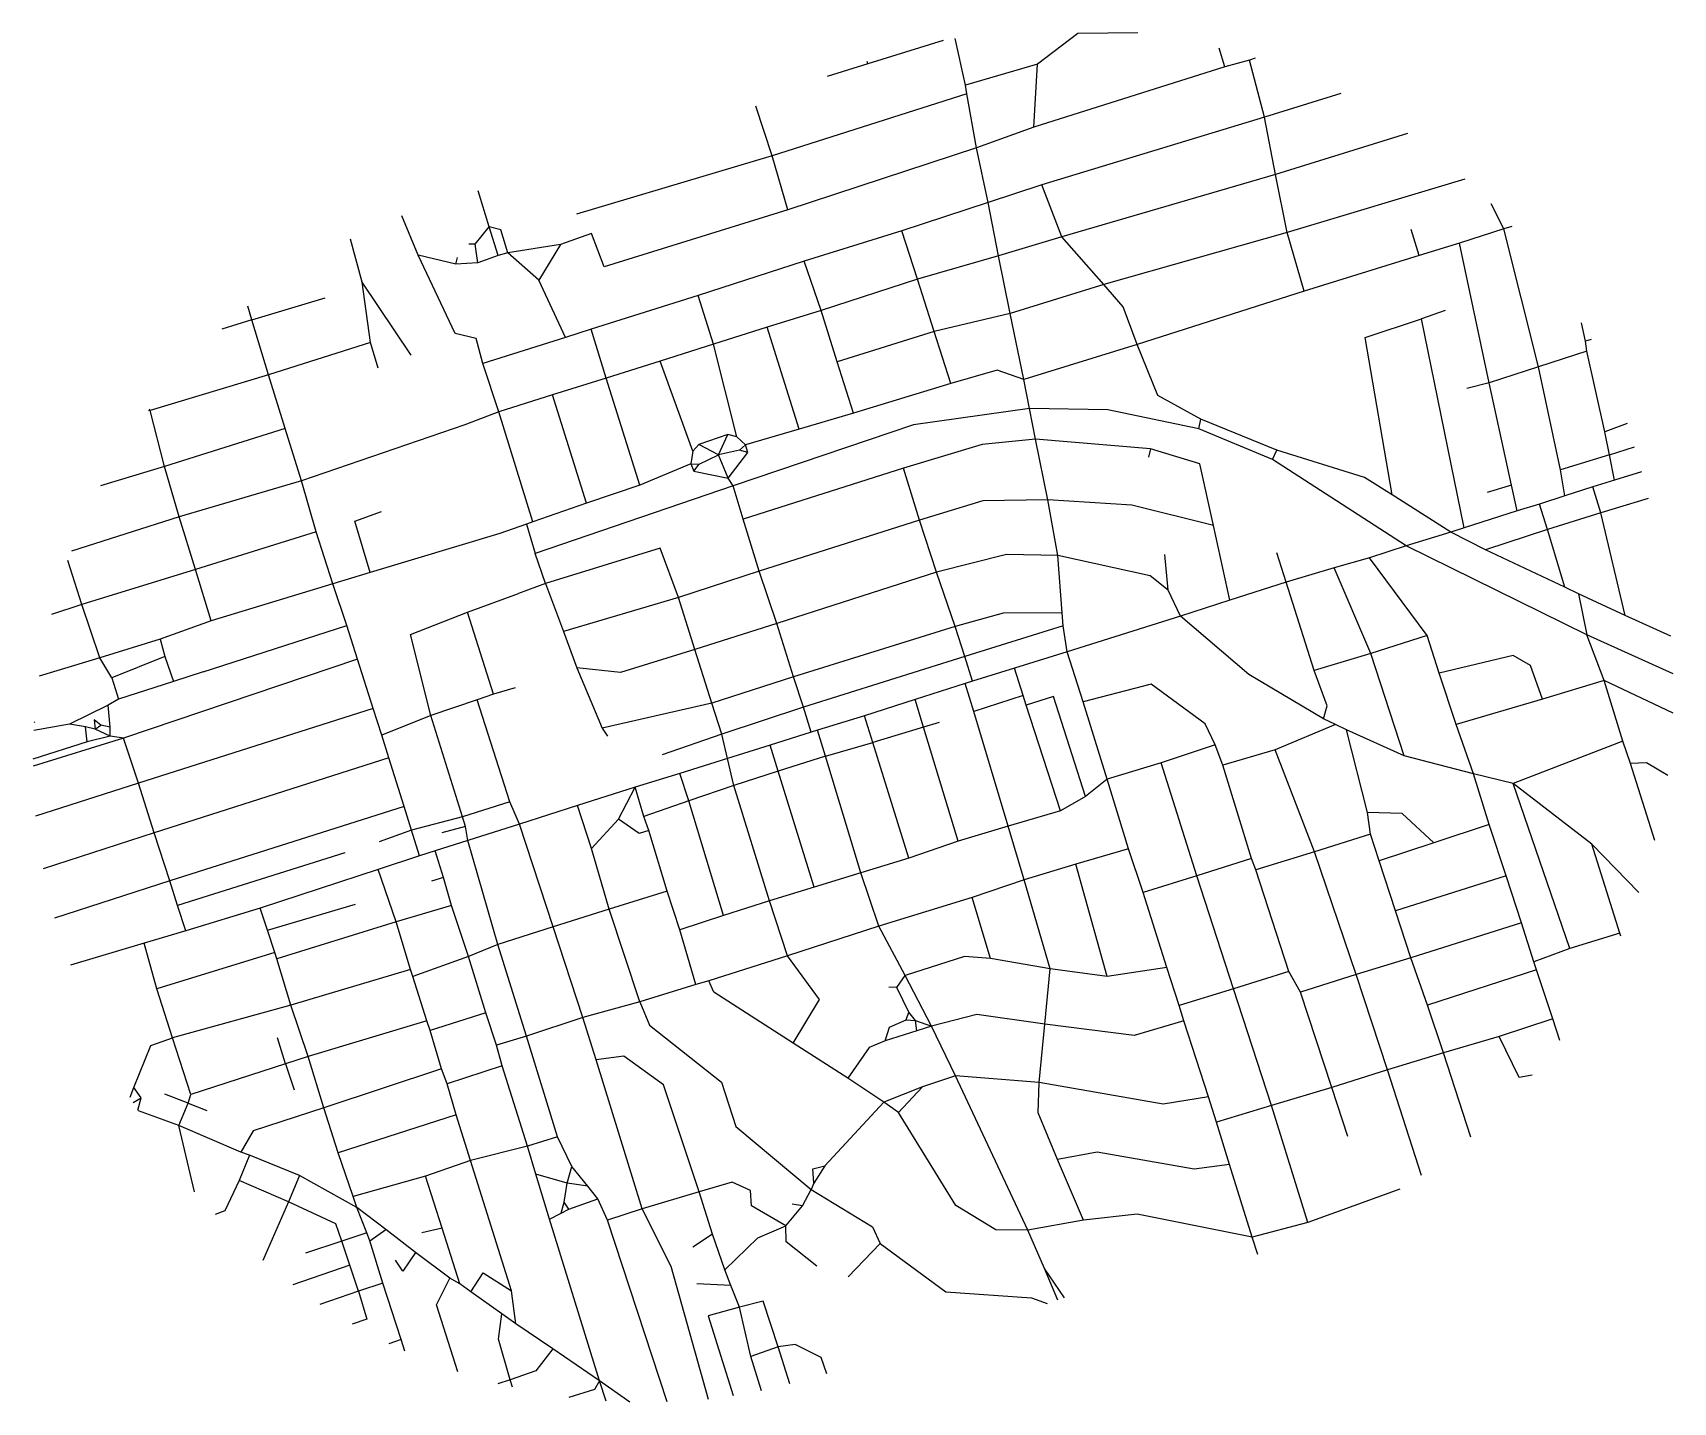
# Model space of a CAD drawing. Header units: metres. Extents: x 625094 to 627898, y 4838586 to 4840926.
import ezdxf

# ---------------------------------------------------------------- set-up
doc = ezdxf.new("R2010")
doc.units = ezdxf.units.M

msp = doc.modelspace()

# ---------------------------------------------------------------- linework, layer by layer
at = {"layer": 'ROADS'}
for points in [[(626982.9, 4840925.8), (626880.7, 4840924.4), (626811.3, 4840872.4)], [(626650.1, 4840912.8), (626521.4, 4840872.5)], [(626688.5, 4840836.4), (626671, 4840915.9)], [(627131.8, 4840867.5), (627122.2, 4840899.8)], [(626521.4, 4840872.5), (626451.9, 4840850.9)], [(626521.4, 4840872.5), (626520.1, 4840876.5)], [(626811.3, 4840872.4), (626688.5, 4840836.4)], [(626805.5, 4840764.8), (626811.3, 4840872.4)], [(627131.8, 4840867.5), (626805.5, 4840764.8)], [(627173.7, 4840879.2), (627131.8, 4840867.5)], [(627183.7, 4840882.4), (627173.7, 4840879.2)], [(627199.3, 4840781.9), (627173.7, 4840879.2)], [(626690.8, 4840821.5), (626357.9, 4840715.4)], [(626690.8, 4840821.5), (626688.5, 4840836.4)], [(626707.2, 4840729.3), (626690.8, 4840821.5)], [(627329.8, 4840821.9), (627199.3, 4840781.9)], [(626357.9, 4840715.4), (626330.3, 4840800.5)], [(626805.5, 4840764.8), (626707.2, 4840729.3)], [(627199.3, 4840781.9), (626818.8, 4840665.8)], [(627218.3, 4840683.5), (627199.3, 4840781.9)], [(626707.2, 4840729.3), (626384.6, 4840623.5)], [(626726.9, 4840635.6), (626707.2, 4840729.3)], [(627443.7, 4840753.9), (627218.3, 4840683.5)], [(626357.9, 4840715.4), (626023.3, 4840615.6)], [(626384.6, 4840623.5), (626357.9, 4840715.4)], [(627218.3, 4840683.5), (626853.3, 4840577.4)], [(627238, 4840584.8), (627218.3, 4840683.5)], [(627542.2, 4840675.5), (627238, 4840584.8)], [(625874.5, 4840594.5), (625855.3, 4840655.6)], [(626818.8, 4840665.8), (626726.9, 4840635.6)], [(626853.3, 4840577.4), (626818.8, 4840665.8)], [(626384.6, 4840623.5), (626070.9, 4840525.7), (626049, 4840582.6), (625996.2, 4840564.1)], [(626726.9, 4840635.6), (626579.7, 4840587.6)], [(626744.9, 4840544.9), (626726.9, 4840635.6)], [(627608.8, 4840590.6), (627587.1, 4840633.8)], [(625752.6, 4840545.6), (625725.1, 4840613.1)], [(625850.1, 4840564.6), (625874.5, 4840594.5)], [(625889.7, 4840545.4), (625874.5, 4840594.5)], [(625906.3, 4840550), (625893.9, 4840589.2), (625874.5, 4840594.5)], [(626579.7, 4840587.6), (626412.9, 4840535.3)], [(626606.5, 4840505), (626579.7, 4840587.6)], [(627463.7, 4840545.4), (627450, 4840589.7)], [(627608.8, 4840590.6), (627532.7, 4840566.4)], [(627622.5, 4840594.8), (627608.8, 4840590.6)], [(627667.7, 4840355.1), (627608.8, 4840590.6)], [(625657.2, 4840499.4), (625637.5, 4840573.3)], [(625850.1, 4840564.6), (625839.5, 4840564.5)], [(625854.9, 4840532.8), (625850.1, 4840564.6)], [(625996.2, 4840564.1), (625906.3, 4840550)], [(625996.2, 4840564.1), (625958.9, 4840503.2)], [(626853.3, 4840577.4), (626744.9, 4840544.9)], [(626925.1, 4840495.7), (626853.3, 4840577.4)], [(627238, 4840584.8), (626925.1, 4840495.7)], [(627267.2, 4840484.4), (627238, 4840584.8)], [(627532.7, 4840566.4), (627463.7, 4840545.4)], [(627583.5, 4840327.6), (627532.7, 4840566.4)], [(625863.2, 4840360.9), (625851.9, 4840403.5), (625816.3, 4840412.1), (625752.6, 4840545.6)], [(625817.2, 4840530.6), (625752.6, 4840545.6)], [(625817.2, 4840530.6), (625820.3, 4840541.8)], [(625854.9, 4840532.8), (625817.2, 4840530.6)], [(625889.7, 4840545.4), (625854.9, 4840532.8)], [(625906.3, 4840550), (625889.7, 4840545.4)], [(625958.9, 4840503.2), (625906.3, 4840550)], [(626412.9, 4840535.3), (626231.7, 4840477.1)], [(626442, 4840451.5), (626412.9, 4840535.3)], [(626744.9, 4840544.9), (626606.5, 4840505)], [(626764.5, 4840446.3), (626744.9, 4840544.9)], [(627463.7, 4840545.4), (627267.2, 4840484.4)], [(626005, 4840405.4), (625958.9, 4840503.2)], [(626606.5, 4840505), (626442, 4840451.5)], [(626634.7, 4840415.6), (626606.5, 4840505)], [(625741.1, 4840374.7), (625657.2, 4840499.4)], [(625671.2, 4840396.7), (625657.2, 4840499.4)], [(626231.7, 4840477.1), (626048.4, 4840419.1)], [(626257.6, 4840393.8), (626231.7, 4840477.1)], [(626925.1, 4840495.7), (626764.5, 4840446.3)], [(626982, 4840392.9), (626958, 4840457.5), (626925.1, 4840495.7)], [(627267.2, 4840484.4), (626982, 4840392.9)], [(625468.8, 4840435.1), (625461.5, 4840458.8)], [(625468.8, 4840435.1), (625593.8, 4840473.1)], [(626442, 4840451.5), (626349.7, 4840422.7)], [(626468.8, 4840363.3), (626442, 4840451.5)], [(627508.2, 4840451.2), (627468, 4840437)], [(625468.8, 4840435.1), (625417.3, 4840419.3)], [(625496.9, 4840341.4), (625468.8, 4840435.1)], [(626048.4, 4840419.1), (626005, 4840405.4)], [(626074.3, 4840335.8), (626048.4, 4840419.1)], [(626349.7, 4840422.7), (626257.6, 4840393.8)], [(626404.3, 4840248.3), (626349.7, 4840422.7)], [(626764.5, 4840446.3), (626634.7, 4840415.6)], [(626788, 4840333.2), (626764.5, 4840446.3)], [(627417.9, 4840136.1), (627371.7, 4840405.2), (627468, 4840437)], [(627540.7, 4840079.8), (627468, 4840437)], [(627748.4, 4840398.6), (627741.2, 4840430.1)], [(625671.2, 4840396.7), (625496.9, 4840341.4)], [(625684.5, 4840352.6), (625671.2, 4840396.7)], [(626005, 4840405.4), (625863.2, 4840360.9)], [(626257.6, 4840393.8), (626166.5, 4840364.8)], [(626297.7, 4840235.5), (626257.6, 4840393.8)], [(626634.7, 4840415.6), (626468.8, 4840363.3)], [(626663.5, 4840326.6), (626634.7, 4840415.6)], [(626982, 4840392.9), (626788, 4840333.2)], [(627090.7, 4840265.3), (627017.4, 4840306.2), (626982, 4840392.9)], [(627758, 4840401.6), (627748.4, 4840398.6)], [(627750.7, 4840381.6), (627748.4, 4840398.6)], [(626166.5, 4840364.8), (626074.3, 4840335.8)], [(626222.6, 4840210.8), (626166.5, 4840364.8)], [(626496.8, 4840275.8), (626468.8, 4840363.3)], [(627750.7, 4840381.6), (627667.7, 4840355.1)], [(627781.2, 4840244.2), (627750.7, 4840381.6)], [(625496.9, 4840341.4), (625294.6, 4840280.5)], [(625525.6, 4840249.6), (625496.9, 4840341.4)], [(625890.9, 4840277.9), (625863.2, 4840360.9)], [(626074.3, 4840335.8), (625982.6, 4840307)], [(626131.5, 4840152.9), (626074.3, 4840335.8)], [(626788, 4840333.2), (626742.5, 4840349.1), (626663.5, 4840326.6)], [(627667.7, 4840355.1), (627583.5, 4840327.6)], [(627705.4, 4840178.8), (627667.7, 4840355.1)], [(625982.6, 4840307), (625890.9, 4840277.9)], [(626040.5, 4840121.8), (625982.6, 4840307)], [(626663.5, 4840326.6), (626496.8, 4840275.8)], [(626798, 4840283.7), (626788, 4840333.2)], [(627583.5, 4840327.6), (627545.6, 4840317.9)], [(627621.5, 4840152.8), (627583.5, 4840327.6)], [(625294.6, 4840280.5), (625291.7, 4840279.8)], [(625294.6, 4840280.5), (625293.9, 4840282.7)], [(625319.5, 4840184.5), (625294.6, 4840280.5)], [(626798, 4840283.7), (626599.4, 4840255.7), (626291.1, 4840151.8)], [(626807.8, 4840231.5), (626798, 4840283.7)], [(627087, 4840249.3), (626931.8, 4840281.3), (626798, 4840283.7)], [(625832.4, 4840256.1), (625553.7, 4840160)], [(625890.9, 4840277.9), (625832.4, 4840256.1)], [(625948.8, 4840090.2), (625890.9, 4840277.9)], [(626496.8, 4840275.8), (626404.3, 4840248.3)], [(627087, 4840249.3), (627090.7, 4840265.3)], [(627220.6, 4840212.6), (627090.7, 4840265.3)], [(627819.4, 4840258), (627781.2, 4840244.2)], [(625525.6, 4840249.6), (625319.5, 4840184.5)], [(625553.7, 4840160), (625525.6, 4840249.6)], [(626232.5, 4840222.5), (626222.6, 4840210.8)], [(626282.2, 4840239.5), (626232.5, 4840222.5)], [(626266, 4840204.5), (626232.5, 4840222.5)], [(626266, 4840204.5), (626282.2, 4840239.5)], [(626297.7, 4840235.5), (626282.2, 4840239.5)], [(626312.5, 4840221.9), (626297.7, 4840235.5)], [(626404.3, 4840248.3), (626312.5, 4840221.9)], [(626807.8, 4840231.5), (626717, 4840222.3), (626582.4, 4840181.7)], [(626829, 4840127.9), (626807.8, 4840231.5)], [(627004.5, 4840215), (626807.8, 4840231.5)], [(627212.9, 4840196.5), (627087, 4840249.3)], [(627789.1, 4840204.7), (627781.2, 4840244.2)], [(626222.6, 4840210.8), (626219.2, 4840189.4)], [(626233.4, 4840188.9), (626266, 4840204.5)], [(626302.4, 4840212.6), (626266, 4840204.5)], [(626282.7, 4840164.6), (626266, 4840204.5)], [(626282.7, 4840164.6), (626316.5, 4840208.5)], [(626302.4, 4840212.6), (626312.5, 4840221.9)], [(626316.5, 4840208.5), (626302.4, 4840212.6)], [(626316.5, 4840208.5), (626312.5, 4840221.9)], [(627004.5, 4840215), (627001.4, 4840200.4)], [(627112.3, 4840084), (627089.2, 4840189.1), (627004.5, 4840215)], [(627212.9, 4840196.5), (627220.6, 4840212.6)], [(627441.7, 4840049), (627212.9, 4840196.5)], [(627417.9, 4840136.1), (627370.5, 4840165.7), (627220.6, 4840212.6)], [(627789.1, 4840204.7), (627705.4, 4840178.8)], [(627789.1, 4840204.7), (627831.8, 4840218.5)], [(627797.8, 4840161.4), (627789.1, 4840204.7)], [(625319.5, 4840184.5), (625209.8, 4840151.4)], [(625344.4, 4840098.8), (625319.5, 4840184.5)], [(626219.2, 4840189.4), (626131.5, 4840152.9)], [(626219.2, 4840189.4), (626224.1, 4840176.7)], [(626219.2, 4840189.4), (626233.4, 4840188.9)], [(626224.1, 4840176.7), (626233.4, 4840188.9)], [(626224.1, 4840176.7), (626282.7, 4840164.6)], [(626582.4, 4840181.7), (626308.5, 4840094.6)], [(626609.9, 4840093.2), (626582.4, 4840181.7)], [(627712.7, 4840134.4), (627705.4, 4840178.8)], [(627843.9, 4840175.6), (627797.8, 4840161.4)], [(625553.7, 4840160), (625344.4, 4840098.8)], [(625578.3, 4840073), (625553.7, 4840160)], [(626291.1, 4840151.8), (625953.1, 4840036.3)], [(626131.5, 4840152.9), (626040.5, 4840121.8)], [(626291.1, 4840151.8), (626282.7, 4840164.6)], [(626308.5, 4840094.6), (626291.1, 4840151.8)], [(627621.5, 4840152.8), (627580.2, 4840140.3)], [(627631.3, 4840108.9), (627621.5, 4840152.8)], [(627760.8, 4840150.1), (627712.7, 4840134.4)], [(627797.8, 4840161.4), (627760.8, 4840150.1)], [(627774.6, 4840105.3), (627760.8, 4840150.1)], [(626040.5, 4840121.8), (625948.8, 4840090.2)], [(626829, 4840127.9), (626718.1, 4840126.1), (626609.9, 4840093.2)], [(626846, 4840032.7), (626829, 4840127.9)], [(627112.3, 4840084), (626972.7, 4840118.5), (626829, 4840127.9)], [(627517.8, 4840072.4), (627417.9, 4840136.1)], [(627669.3, 4840120.3), (627631.3, 4840108.9)], [(627712.7, 4840134.4), (627669.3, 4840120.3)], [(627683.1, 4840076.9), (627669.3, 4840120.3)], [(627855.3, 4840130), (627774.6, 4840105.3)], [(625344.4, 4840098.8), (625160.1, 4840039.9)], [(625372.5, 4840008.8), (625344.4, 4840098.8)], [(625671.1, 4840003.7), (625644.8, 4840091.4), (625690.2, 4840107.8)], [(625938.3, 4840086.4), (625892.2, 4840070.4)], [(625948.8, 4840090.2), (625938.3, 4840086.4)], [(625938.3, 4840086.4), (625953.1, 4840036.3)], [(626336, 4840006.1), (626308.5, 4840094.6)], [(626609.9, 4840093.2), (626336, 4840006.1)], [(626639, 4840004.2), (626609.9, 4840093.2)], [(627140.1, 4839956), (627112.3, 4840084)], [(627631.3, 4840108.9), (627540.7, 4840079.8)], [(627774.6, 4840105.3), (627683.1, 4840076.9)], [(627816, 4839930), (627774.6, 4840105.3)], [(625578.3, 4840073), (625372.5, 4840008.8)], [(625606.8, 4839984.4), (625578.3, 4840073)], [(625892.2, 4840070.4), (625671.1, 4840003.7)], [(627517.8, 4840072.4), (627441.7, 4840049)], [(627540.7, 4840079.8), (627517.8, 4840072.4)], [(627577.3, 4840042.5), (627517.8, 4840072.4)], [(627683.1, 4840076.9), (627577.3, 4840042.5)], [(627712.8, 4839978.3), (627683.1, 4840076.9)], [(625970.3, 4839985), (625953.1, 4840036.3)], [(626197.8, 4839961.1), (626166.4, 4840045.2), (625970.3, 4839985)], [(626846, 4840032.7), (626758.5, 4840034.1), (626639, 4840004.2)], [(626853.9, 4839934.9), (626846, 4840032.7)], [(627034.7, 4839973.1), (627003.9, 4839997.6), (626846, 4840032.7)], [(627034.7, 4839973.1), (627029.3, 4840034.5)], [(627236.4, 4839987.1), (627220.7, 4840037.2)], [(627379.2, 4840028.9), (627318.3, 4840011.7)], [(627441.7, 4840049), (627379.2, 4840028.9)], [(627477.6, 4839895.8), (627379.2, 4840028.9)], [(627750.3, 4839897.2), (627441.7, 4840049)], [(627712.8, 4839978.3), (627577.3, 4840042.5)], [(625178.2, 4839949.1), (625154.3, 4840023.9)], [(625372.5, 4840008.8), (625178.2, 4839949.1)], [(625399.3, 4839920.9), (625372.5, 4840008.8)], [(625671.1, 4840003.7), (625606.8, 4839984.4)], [(626336, 4840006.1), (626197.8, 4839961.1)], [(626366.1, 4839916.6), (626336, 4840006.1)], [(626639, 4840004.2), (626366.1, 4839916.6)], [(626670.5, 4839911), (626639, 4840004.2)], [(627318.3, 4840011.7), (627236.4, 4839987.1)], [(627381.3, 4839865), (627318.3, 4840011.7)], [(625606.8, 4839984.4), (625399.3, 4839920.9)], [(625630.7, 4839912.9), (625606.8, 4839984.4)], [(625970.3, 4839985), (625924.6, 4839967.4)], [(625970.3, 4839985), (626001.2, 4839902.8)], [(627056.2, 4839929), (627034.7, 4839973.1)], [(627236.4, 4839987.1), (627140.1, 4839956)], [(627284.6, 4839835.9), (627236.4, 4839987.1)], [(627736.4, 4839967.2), (627712.8, 4839978.3)], [(625178.2, 4839949.1), (625126, 4839931.8)], [(625208.7, 4839857.5), (625178.2, 4839949.1)], [(625837.3, 4839935.6), (625924.6, 4839967.4)], [(626197.8, 4839961.1), (626001.2, 4839902.8)], [(626225.8, 4839872.1), (626197.8, 4839961.1)], [(627140.1, 4839956), (627056.2, 4839929)], [(627736.4, 4839967.2), (627750.3, 4839897.2)], [(627816, 4839930), (627736.4, 4839967.2)], [(625399.3, 4839920.9), (625311.8, 4839889.7)], [(625774.5, 4839759.3), (625739.7, 4839897.5), (625837.3, 4839935.6)], [(625881.4, 4839795.5), (625837.3, 4839935.6)], [(626366.1, 4839916.6), (626225.8, 4839872.1)], [(626394.2, 4839825), (626366.1, 4839916.6)], [(626853.9, 4839934.9), (626753, 4839934.2), (626670.5, 4839911)], [(626855.3, 4839912.7), (626853.9, 4839934.9)], [(627056.2, 4839929), (626862.1, 4839868)], [(627300.4, 4839753.5), (627172.8, 4839829.1), (627056.2, 4839929)], [(627894.2, 4839894.7), (627816, 4839930)], [(625311.8, 4839889.7), (625208.7, 4839857.5)], [(625311.8, 4839889.7), (625319.7, 4839860.1)], [(625385.3, 4839833.6), (625630.7, 4839912.9)], [(625649.4, 4839855.3), (625630.7, 4839912.9)], [(626001.2, 4839902.8), (626024.2, 4839840.9)], [(626670.5, 4839911), (626394.2, 4839825)], [(626687.1, 4839860), (626670.5, 4839911)], [(626855.3, 4839912.7), (626687.1, 4839860)], [(626862.1, 4839868), (626855.3, 4839912.7)], [(627477.6, 4839895.8), (627381.3, 4839865)], [(627497.9, 4839831.8), (627477.6, 4839895.8)], [(627898.1, 4839830.4), (627750.3, 4839897.2)], [(627780.2, 4839818.9), (627750.3, 4839897.2)], [(625319.7, 4839860.1), (625229, 4839823.4)], [(625319.7, 4839860.1), (625334.7, 4839817.2)], [(626225.8, 4839872.1), (626098.5, 4839832.7), (626024.2, 4839840.9)], [(626254.8, 4839780.1), (626225.8, 4839872.1)], [(626687.1, 4839860), (626411.6, 4839773.3)], [(626700.2, 4839817.8), (626687.1, 4839860)], [(626862.1, 4839868), (626772, 4839840.3)], [(626889.7, 4839782.3), (626862.1, 4839868)], [(627381.3, 4839865), (627284.6, 4839835.9)], [(627438.3, 4839690.4), (627381.3, 4839865)], [(627674.8, 4839786.9), (627654.4, 4839844.5), (627624.5, 4839862), (627497.9, 4839831.8)], [(625208.7, 4839857.5), (625105, 4839826.5)], [(625229, 4839823.4), (625208.7, 4839857.5)], [(625649.4, 4839855.3), (625249.3, 4839720.5)], [(625385.3, 4839833.6), (625334.7, 4839817.2)], [(625676.1, 4839771.4), (625649.4, 4839855.3)], [(626024.2, 4839840.9), (626067.3, 4839737.3)], [(626772, 4839840.3), (626700.2, 4839817.8)], [(626787.1, 4839793.2), (626772, 4839840.3)], [(627300.4, 4839753.5), (627306.6, 4839775.9), (627284.6, 4839835.9)], [(627527, 4839743.9), (627497.9, 4839831.8)], [(625229, 4839823.4), (625240.8, 4839787.3)], [(625334.7, 4839817.2), (625240.8, 4839787.3)], [(625918.4, 4839806.4), (625881.4, 4839795.5)], [(626394.2, 4839825), (626254.8, 4839780.1)], [(626411.6, 4839773.3), (626394.2, 4839825)], [(626688, 4839813.9), (626602.2, 4839786.7)], [(626700.2, 4839817.8), (626688, 4839813.9)], [(626702.9, 4839765.8), (626688, 4839813.9)], [(627115, 4839708.9), (627098, 4839745.2), (627005.6, 4839812.7), (626889.7, 4839782.3)], [(627780.2, 4839818.9), (627674.8, 4839786.9)], [(627897.9, 4839763.1), (627780.2, 4839818.9)], [(627812.2, 4839715.2), (627780.2, 4839818.9)], [(625222.9, 4839776.8), (625156.7, 4839744.4)], [(625240.8, 4839787.3), (625222.9, 4839776.8)], [(625226.3, 4839739.5), (625222.9, 4839776.8)], [(625853.7, 4839786.2), (625774.5, 4839759.3)], [(625881.4, 4839795.5), (625853.7, 4839786.2)], [(625909.3, 4839611.9), (625853.7, 4839786.2)], [(626254.8, 4839780.1), (626067.3, 4839737.3)], [(626271.8, 4839727.3), (626254.8, 4839780.1)], [(626602.2, 4839786.7), (626515.9, 4839758.8)], [(626616.4, 4839739.2), (626602.2, 4839786.7)], [(626787.1, 4839793.2), (626702.9, 4839765.8)], [(626792.2, 4839776.9), (626787.1, 4839793.2)], [(626893.3, 4839621), (626838.6, 4839791.5), (626792.2, 4839776.9)], [(626850.6, 4839596.2), (626792.2, 4839776.9)], [(626930.4, 4839650.5), (626889.7, 4839782.3)], [(627674.8, 4839786.9), (627527, 4839743.9)], [(625096.8, 4839747.1), (625097.8, 4839748.6)], [(625210.4, 4839742.8), (625198.8, 4839751.9), (625201, 4839735.6)], [(625676.1, 4839771.4), (625275.1, 4839643.6)], [(625690.5, 4839725.5), (625676.1, 4839771.4)], [(625774.5, 4839759.3), (625690.5, 4839725.5)], [(625828.4, 4839586.2), (625774.5, 4839759.3)], [(626411.6, 4839773.3), (626271.8, 4839727.3)], [(626424.9, 4839730.6), (626411.6, 4839773.3)], [(626515.9, 4839758.8), (626435.7, 4839733.9)], [(626530.3, 4839713.3), (626515.9, 4839758.8)], [(626643.6, 4839747.5), (626616.4, 4839739.2)], [(626761.5, 4839570.3), (626702.9, 4839765.8)], [(627320.9, 4839743.6), (627300.4, 4839753.5)], [(625249.3, 4839720.5), (625094.6, 4839672.6)], [(625156.7, 4839744.4), (625096, 4839733.3)], [(625184, 4839739.7), (625156.7, 4839744.4)], [(625187.2, 4839714), (625184, 4839739.7)], [(625201, 4839735.6), (625184, 4839739.7)], [(625226.6, 4839723.7), (625187.2, 4839714)], [(625201, 4839735.6), (625210.4, 4839742.8)], [(625226.6, 4839723.7), (625201, 4839735.6)], [(625226.3, 4839739.5), (625210.4, 4839742.8)], [(625226.6, 4839723.7), (625226.3, 4839739.5)], [(625249.3, 4839720.5), (625226.6, 4839723.7)], [(625275.1, 4839643.6), (625249.3, 4839720.5)], [(625702.6, 4839687.1), (625690.5, 4839725.5)], [(626067.3, 4839737.3), (626076.5, 4839723.6)], [(626271.8, 4839727.3), (626170.1, 4839691.7)], [(626281.5, 4839685.5), (626271.8, 4839727.3)], [(626424.9, 4839730.6), (626354.6, 4839708.6)], [(626435.7, 4839733.9), (626424.9, 4839730.6)], [(626449.4, 4839689.6), (626435.7, 4839733.9)], [(626616.4, 4839739.2), (626530.3, 4839713.3)], [(626675.8, 4839544.2), (626616.4, 4839739.2)], [(627320.9, 4839743.6), (627217.8, 4839700.8)], [(627339.9, 4839734.5), (627320.9, 4839743.6)], [(627375.3, 4839593.4), (627339.9, 4839734.5)], [(627438.3, 4839690.4), (627339.9, 4839734.5)], [(627556.6, 4839659.3), (627527, 4839743.9)], [(625187.2, 4839714), (625094.2, 4839684.4)], [(626354.6, 4839708.6), (626281.5, 4839685.5)], [(626368.4, 4839664.1), (626354.6, 4839708.6)], [(626449.4, 4839689.6), (626530.3, 4839713.3)], [(626591.3, 4839515.6), (626530.3, 4839713.3)], [(627115, 4839708.9), (627022.6, 4839678.3)], [(627128.4, 4839674.4), (627115, 4839708.9)], [(627217.8, 4839700.8), (627128.4, 4839674.4)], [(627284.9, 4839526.4), (627217.8, 4839700.8)], [(627556.6, 4839659.3), (627438.3, 4839690.4)], [(627812.2, 4839715.2), (627624.5, 4839642.9)], [(627825, 4839677.1), (627812.2, 4839715.2)], [(625702.6, 4839687.1), (625301.5, 4839558.7)], [(625729, 4839603.5), (625702.6, 4839687.1)], [(626281.5, 4839685.5), (626199.9, 4839660)], [(626292.2, 4839639.4), (626281.5, 4839685.5)], [(626368.4, 4839664.1), (626292.2, 4839639.4)], [(626449.4, 4839689.6), (626368.4, 4839664.1)], [(626429.8, 4839465.8), (626368.4, 4839664.1)], [(626509.5, 4839490.5), (626449.4, 4839689.6)], [(627022.6, 4839678.3), (626930.4, 4839650.5)], [(627084, 4839485.1), (627022.6, 4839678.3)], [(627177.4, 4839515.1), (627128.4, 4839674.4)], [(627888.7, 4839656.7), (627852.7, 4839678.3), (627825, 4839677.1)], [(627866.8, 4839545.6), (627825, 4839677.1)], [(625275.1, 4839643.6), (625099, 4839587.1)], [(625301.5, 4839558.7), (625275.1, 4839643.6)], [(626123.7, 4839636.8), (626025.4, 4839605.6)], [(626095.3, 4839581.9), (626123.7, 4839636.8)], [(626199.9, 4839660), (626123.7, 4839636.8)], [(626138.7, 4839586.6), (626123.7, 4839636.8)], [(626215.4, 4839613.2), (626199.9, 4839660)], [(626292.2, 4839639.4), (626215.4, 4839613.2)], [(626353.6, 4839442.4), (626292.2, 4839639.4)], [(626930.4, 4839650.5), (626893.3, 4839621)], [(626966.9, 4839531.5), (626930.4, 4839650.5)], [(627583.8, 4839572.7), (627556.6, 4839659.3)], [(627624.5, 4839642.9), (627556.6, 4839659.3)], [(627721.4, 4839361.1), (627624.5, 4839642.9)], [(627759.2, 4839539.3), (627624.5, 4839642.9)], [(625909.3, 4839611.9), (625828.4, 4839586.2)], [(625926.2, 4839573.6), (625909.3, 4839611.9)], [(626025.4, 4839605.6), (625926.2, 4839573.6)], [(626049.2, 4839531.7), (626025.4, 4839605.6)], [(626215.4, 4839613.2), (626138.7, 4839586.6)], [(626274.7, 4839417.3), (626215.4, 4839613.2)], [(626893.3, 4839621), (626850.6, 4839596.2)], [(625729, 4839603.5), (625328.2, 4839476.9)], [(625741.3, 4839563.4), (625729, 4839603.5)], [(625828.4, 4839586.2), (625741.3, 4839563.4)], [(625833.6, 4839569.8), (625828.4, 4839586.2)], [(626049.2, 4839531.7), (626095.3, 4839581.9)], [(626147.1, 4839562.5), (626130.9, 4839557.3), (626095.3, 4839581.9)], [(626147.1, 4839562.5), (626138.7, 4839586.6)], [(626850.6, 4839596.2), (626761.5, 4839570.3)], [(627488.9, 4839541.8), (627434.8, 4839591.9), (627375.3, 4839593.4)], [(627380.5, 4839556.4), (627375.3, 4839593.4)], [(625301.5, 4839558.7), (625111.7, 4839497.2)], [(625328.2, 4839476.9), (625301.5, 4839558.7)], [(625741.3, 4839563.4), (625686.1, 4839543.1)], [(625755.2, 4839519.3), (625741.3, 4839563.4)], [(625833.6, 4839569.8), (625793.3, 4839558.8)], [(625837.6, 4839545.4), (625833.6, 4839569.8)], [(625926.2, 4839573.6), (625837.6, 4839545.4)], [(625983.6, 4839398.3), (625926.2, 4839573.6)], [(626178.6, 4839459), (626147.1, 4839562.5)], [(626761.5, 4839570.3), (626675.8, 4839544.2)], [(626788.9, 4839478.2), (626761.5, 4839570.3)], [(627380.5, 4839556.4), (627284.9, 4839526.4)], [(627395.5, 4839510.9), (627380.5, 4839556.4)], [(627583.8, 4839572.7), (627488.9, 4839541.8)], [(627612.6, 4839485.4), (627583.8, 4839572.7)], [(625627.8, 4839524.7), (625341.5, 4839434.3)], [(625782.1, 4839527.8), (625755.2, 4839519.3)], [(625837.6, 4839545.4), (625782.1, 4839527.8)], [(625796.3, 4839482.2), (625782.1, 4839527.8)], [(625888.9, 4839367.9), (625837.6, 4839545.4)], [(626079.5, 4839428.4), (626049.2, 4839531.7)], [(626675.8, 4839544.2), (626591.3, 4839515.6)], [(626966.9, 4839531.5), (626877, 4839504.9)], [(626992.2, 4839457), (626966.9, 4839531.5)], [(627284.9, 4839526.4), (627184.5, 4839495.3)], [(627356.4, 4839316.6), (627284.9, 4839526.4)], [(627488.9, 4839541.8), (627395.5, 4839510.9)], [(627807, 4839387.5), (627759.2, 4839539.3)], [(627839.3, 4839456.8), (627759.2, 4839539.3)], [(625684.7, 4839496.1), (625483.1, 4839430.1)], [(625755.2, 4839519.3), (625684.7, 4839496.1)], [(625715.1, 4839406.7), (625684.7, 4839496.1)], [(626591.3, 4839515.6), (626509.5, 4839490.5)], [(626877, 4839504.9), (626788.9, 4839478.2)], [(626930.6, 4839313.3), (626877, 4839504.9)], [(627177.4, 4839515.1), (627084, 4839485.1)], [(627184.5, 4839495.3), (627177.4, 4839515.1)], [(627241.3, 4839321.9), (627184.5, 4839495.3)], [(627423.6, 4839425.3), (627395.5, 4839510.9)], [(625328.2, 4839476.9), (625131.5, 4839412.8)], [(625341.5, 4839434.3), (625328.2, 4839476.9)], [(625796.3, 4839482.2), (625775.8, 4839476.2)], [(625809.6, 4839434.8), (625796.3, 4839482.2)], [(626429.8, 4839465.8), (626353.6, 4839442.4)], [(626509.5, 4839490.5), (626429.8, 4839465.8)], [(626540.1, 4839399.2), (626509.5, 4839490.5)], [(626788.9, 4839478.2), (626699.8, 4839448.2)], [(626833.1, 4839326.4), (626788.9, 4839478.2)], [(627084, 4839485.1), (626992.2, 4839457)], [(627146.7, 4839292.2), (627084, 4839485.1)], [(627612.6, 4839485.4), (627423.6, 4839425.3)], [(627638.9, 4839404.9), (627612.6, 4839485.4)], [(626178.6, 4839459), (626079.5, 4839428.4)], [(626200.4, 4839393), (626178.6, 4839459)], [(626353.6, 4839442.4), (626274.7, 4839417.3)], [(626384.4, 4839348.6), (626353.6, 4839442.4)], [(626699.8, 4839448.2), (626540.1, 4839399.2)], [(626731.1, 4839343.7), (626699.8, 4839448.2)], [(627032.4, 4839328.6), (626992.2, 4839457)], [(625356, 4839391.4), (625341.5, 4839434.3)], [(625483.1, 4839430.1), (625356, 4839391.4)], [(625495.2, 4839392.4), (625483.1, 4839430.1)], [(625495.2, 4839392.4), (625645.6, 4839436.7)], [(625809.6, 4839434.8), (625715.1, 4839406.7)], [(625838.8, 4839347.4), (625809.6, 4839434.8)], [(626079.5, 4839428.4), (625983.6, 4839398.3)], [(626131.6, 4839270.1), (626079.5, 4839428.4)], [(626274.7, 4839417.3), (626200.4, 4839393)], [(627449.4, 4839345), (627423.6, 4839425.3)], [(625356, 4839391.4), (625284.8, 4839370.3)], [(625507.7, 4839354.1), (625495.2, 4839392.4)], [(625715.1, 4839406.7), (625511.2, 4839343.4)], [(625739.8, 4839324.9), (625715.1, 4839406.7)], [(625983.6, 4839398.3), (625888.9, 4839367.9)], [(626034.5, 4839243), (625983.6, 4839398.3)], [(626227.4, 4839299.3), (626200.4, 4839393)], [(626540.1, 4839399.2), (626384.4, 4839348.6)], [(626585.3, 4839314.9), (626540.1, 4839399.2)], [(627638.9, 4839404.9), (627449.4, 4839345)], [(627659.7, 4839338.2), (627638.9, 4839404.9)], [(627807, 4839387.5), (627721.4, 4839361.1)], [(627808.8, 4839382), (627807, 4839387.5)], [(625284.8, 4839370.3), (625158.4, 4839332.5)], [(625306.1, 4839291.9), (625284.8, 4839370.3)], [(625507.7, 4839354.1), (625306.1, 4839291.9)], [(625511.2, 4839343.4), (625507.7, 4839354.1)], [(625888.9, 4839367.9), (625838.8, 4839347.4)], [(625937.9, 4839211.5), (625888.9, 4839367.9)], [(627721.4, 4839361.1), (627659.7, 4839338.2)], [(625535.4, 4839264.3), (625511.2, 4839343.4)], [(625838.8, 4839347.4), (625743.5, 4839313.1)], [(625868.6, 4839251), (625838.8, 4839347.4)], [(626384.4, 4839348.6), (626249.7, 4839305.6)], [(626393.8, 4839199.2), (626438.8, 4839273.9), (626384.4, 4839348.6)], [(626731.1, 4839343.7), (626687, 4839347.1), (626585.3, 4839314.9)], [(626833.1, 4839326.4), (626731.1, 4839343.7)], [(626824.3, 4839231.8), (626833.1, 4839326.4)], [(626930.6, 4839313.3), (626833.1, 4839326.4)], [(627032.4, 4839328.6), (626930.6, 4839313.3)], [(627053.4, 4839263.5), (627032.4, 4839328.6)], [(627449.4, 4839345), (627356.4, 4839316.6)], [(627478.3, 4839264.2), (627449.4, 4839345)], [(627664.7, 4839324.7), (627659.7, 4839338.2)], [(625739.8, 4839324.9), (625535.4, 4839264.3)], [(625743.5, 4839313.1), (625739.8, 4839324.9)], [(625767.6, 4839237.4), (625743.5, 4839313.1)], [(626227.4, 4839299.3), (626131.6, 4839270.1)], [(626249.7, 4839305.6), (626227.4, 4839299.3)], [(626393.8, 4839199.2), (626258.3, 4839286.5), (626249.7, 4839305.6)], [(626570.9, 4839294.6), (626585.3, 4839314.9)], [(626630.2, 4839228.4), (626585.3, 4839314.9)], [(627241.3, 4839321.9), (627146.7, 4839292.2)], [(627261.2, 4839286.3), (627241.3, 4839321.9)], [(627356.4, 4839316.6), (627261.2, 4839286.3)], [(627410, 4839153.9), (627356.4, 4839316.6)], [(627664.7, 4839324.7), (627478.3, 4839264.2)], [(627692.1, 4839240.7), (627664.7, 4839324.7)], [(625333.1, 4839208.2), (625306.1, 4839291.9)], [(626131.6, 4839270.1), (626034.5, 4839243)], [(626131.6, 4839270.1), (626148.4, 4839230.2), (626271.3, 4839132.9), (626296.1, 4839056.8), (626424.9, 4838949.2)], [(626570.9, 4839294.6), (626557.4, 4839295.1)], [(626591.7, 4839252.1), (626570.9, 4839294.6)], [(627146.7, 4839292.2), (627053.4, 4839263.5)], [(627211.2, 4839092.9), (627146.7, 4839292.2)], [(627314.5, 4839123.6), (627261.2, 4839286.3)], [(625535.4, 4839264.3), (625333.1, 4839208.2)], [(625565, 4839176.3), (625535.4, 4839264.3)], [(625868.6, 4839251), (625773.2, 4839220.9)], [(625886.6, 4839195.8), (625868.6, 4839251)], [(626034.5, 4839243), (625937.9, 4839211.5)], [(626057.4, 4839170.6), (626034.5, 4839243)], [(626587, 4839239.1), (626591.7, 4839252.1)], [(626602.9, 4839238.1), (626591.7, 4839252.1)], [(626824.3, 4839231.8), (626707.8, 4839248.3), (626630.2, 4839228.4)], [(627061.7, 4839237.2), (627053.4, 4839263.5)], [(627505.3, 4839182.5), (627478.3, 4839264.2)], [(625767.6, 4839237.4), (625565, 4839176.3)], [(625773.2, 4839220.9), (625767.6, 4839237.4)], [(625792.9, 4839155.3), (625773.2, 4839220.9)], [(626551.1, 4839203.1), (626558.7, 4839226.7), (626587, 4839239.1)], [(626605, 4839220.3), (626551.1, 4839203.1)], [(626587, 4839239.1), (626602.9, 4839238.1)], [(626605, 4839220.3), (626602.9, 4839238.1)], [(626602.9, 4839238.1), (626630.2, 4839228.4)], [(626630.2, 4839228.4), (626605, 4839220.3)], [(626671.3, 4839143.6), (626630.2, 4839228.4)], [(626814.1, 4839132.3), (626824.3, 4839231.8)], [(627061.7, 4839237.2), (626976.6, 4839212.2), (626824.3, 4839231.8)], [(627103.5, 4839107.3), (627061.7, 4839237.2)], [(627692.1, 4839240.7), (627600.4, 4839210.5)], [(627704.1, 4839203.6), (627692.1, 4839240.7)], [(625267.1, 4839123.4), (625296, 4839195.3), (625333.1, 4839208.2)], [(625364.4, 4839111.4), (625333.1, 4839208.2)], [(625526.4, 4839164.1), (625512.3, 4839208.4)], [(625937.9, 4839211.5), (625886.6, 4839195.8)], [(625896.5, 4839160.7), (625886.6, 4839195.8)], [(625990.9, 4839039.3), (625937.9, 4839211.5)], [(626487.3, 4839139.3), (626393.8, 4839199.2)], [(626551.1, 4839203.1), (626524, 4839192.1), (626487.3, 4839139.3)], [(627600.4, 4839210.5), (627505.3, 4839182.5)], [(627657.3, 4839144.6), (627634.6, 4839140.8), (627600.4, 4839210.5)], [(625526.4, 4839164.1), (625364.4, 4839111.4)], [(625565, 4839176.3), (625526.4, 4839164.1)], [(625526.4, 4839164.1), (625540.7, 4839119.7)], [(625591.6, 4839088.8), (625565, 4839176.3)], [(625896.5, 4839160.7), (625802.3, 4839129.7)], [(625939.7, 4839023.2), (625896.5, 4839160.7)], [(626233.1, 4838945.4), (626172.5, 4839128.3), (626104.2, 4839177.3), (626057.4, 4839170.6)], [(626135.8, 4838916), (626057.4, 4839170.6)], [(627505.3, 4839182.5), (627410, 4839153.9)], [(627552.2, 4839038.7), (627505.3, 4839182.5)], [(625792.9, 4839155.3), (625591.6, 4839088.8)], [(625802.3, 4839129.7), (625792.9, 4839155.3)], [(625817.8, 4839076.8), (625802.3, 4839129.7)], [(626548.9, 4839098.3), (626487.3, 4839139.3)], [(626671.3, 4839143.6), (626615.1, 4839124.9)], [(626795.1, 4838879.9), (626671.3, 4839143.6)], [(626814.1, 4839132.3), (626671.3, 4839143.6)], [(626845.6, 4839000.5), (626812.6, 4839080.2), (626814.1, 4839132.3)], [(627103.5, 4839107.3), (627026.5, 4839095), (626814.1, 4839132.3)], [(627410, 4839153.9), (627314.5, 4839123.6)], [(627468, 4838973.2), (627410, 4839153.9)], [(625260.8, 4839107.2), (625267.1, 4839123.4)], [(625266, 4839097.9), (625279.3, 4839105.7)], [(625279.3, 4839105.7), (625267.1, 4839123.4)], [(625273.9, 4839085), (625279.3, 4839105.7)], [(625359.6, 4839097), (625319.6, 4839112)], [(625359.6, 4839097), (625364.4, 4839111.4)], [(626615.1, 4839124.9), (626548.9, 4839098.3)], [(626574, 4839080.8), (626615.1, 4839124.9)], [(627117.5, 4839064), (627103.5, 4839107.3)], [(627314.5, 4839123.6), (627211.2, 4839092.9)], [(627342, 4839040), (627314.5, 4839123.6)], [(625343.7, 4839058.4), (625274.9, 4839083.5)], [(625343.7, 4839058.4), (625359.6, 4839097)], [(625359.6, 4839097), (625391.8, 4839084.4)], [(625591.6, 4839088.8), (625471.1, 4839049.7), (625449.7, 4839013.3)], [(625616.3, 4839011.8), (625591.6, 4839088.8)], [(625817.8, 4839076.8), (625616.3, 4839011.8)], [(625842.4, 4838998.9), (625817.8, 4839076.8)], [(626548.9, 4839098.3), (626448.2, 4838989.4)], [(626574, 4839080.8), (626548.9, 4839098.3)], [(626795.1, 4838879.9), (626740.4, 4838880.5), (626672.1, 4838921.8), (626574, 4839080.8)], [(627211.2, 4839092.9), (627117.5, 4839064)], [(627273.3, 4838892.7), (627211.2, 4839092.9)], [(625370.6, 4838945.2), (625343.7, 4839058.4)], [(625449.7, 4839013.3), (625343.7, 4839058.4)], [(627139.6, 4838991.7), (627117.5, 4839064)], [(625939.7, 4839023.2), (625842.4, 4838998.9)], [(625990.9, 4839039.3), (625939.7, 4839023.2)], [(625954, 4838975.5), (625939.7, 4839023.2)], [(626015.5, 4838988.3), (625990.9, 4839039.3)], [(625464.6, 4839008), (625446.9, 4838964.4)], [(625464.6, 4839008), (625449.7, 4839013.3)], [(625549.8, 4838973.1), (625464.6, 4839008)], [(625641.5, 4838937.2), (625616.3, 4839011.8)], [(625842.4, 4838998.9), (625765.4, 4838972.2)], [(625912.3, 4838776.2), (625842.4, 4838998.9)], [(626429.2, 4838960.2), (626427.3, 4838984.6), (626448.2, 4838989.4)], [(626448.2, 4838989.4), (626429.2, 4838960.2)], [(627139.6, 4838991.7), (627079.4, 4838983.9), (626913.6, 4839013), (626845.6, 4839000.5)], [(626889.9, 4838896.8), (626845.6, 4839000.5)], [(627178.5, 4838867.7), (627139.6, 4838991.7)], [(625446.9, 4838964.4), (625422.2, 4838912.8), (625405.8, 4838906.6)], [(625531, 4838928.3), (625446.9, 4838964.4)], [(625549.8, 4838973.1), (625531, 4838928.3)], [(625648.1, 4838918.7), (625549.8, 4838973.1)], [(625765.4, 4838972.2), (625641.5, 4838937.2)], [(625793.9, 4838883.4), (625765.4, 4838972.2)], [(625977.2, 4838898.6), (625954, 4838975.5)], [(626007.8, 4838960.1), (625954, 4838975.5)], [(626007.8, 4838960.1), (626015.5, 4838988.3)], [(626042.9, 4838954.7), (626015.5, 4838988.3)], [(626381.2, 4838887), (626322.5, 4838921.3), (626321.2, 4838947.5), (626289.6, 4838962), (626233.1, 4838945.4)], [(625648.1, 4838918.7), (625641.5, 4838937.2)], [(626002.4, 4838927.7), (626007.8, 4838960.1)], [(626042.9, 4838954.7), (626007.8, 4838960.1)], [(626010.5, 4838915.8), (626059.9, 4838933.3)], [(626059.9, 4838933.3), (626042.9, 4838954.7)], [(626076.3, 4838896.9), (626059.9, 4838933.3)], [(626233.1, 4838945.4), (626135.8, 4838916)], [(626255.8, 4838872.9), (626233.1, 4838945.4)], [(626409.6, 4838921.2), (626424.9, 4838949.2)], [(626429.2, 4838960.2), (626424.9, 4838949.2)], [(626424.9, 4838949.2), (626529.5, 4838885.3), (626542.6, 4838856.8)], [(627431, 4838949.7), (627273.3, 4838892.7)], [(625531, 4838928.3), (625487.1, 4838827.9)], [(625622.2, 4838861.1), (625612.1, 4838890.7), (625531, 4838928.3)], [(625665.4, 4838875.4), (625648.1, 4838918.7)], [(625697.4, 4838880.6), (625648.1, 4838918.7)], [(625977.2, 4838898.6), (625997.3, 4838908.9)], [(625997.3, 4838908.9), (626002.4, 4838927.7)], [(625997.3, 4838908.9), (626010.5, 4838915.8)], [(626010.5, 4838915.8), (626002.4, 4838927.7)], [(626135.8, 4838916), (626076.3, 4838896.9)], [(626248.9, 4838590.4), (626185.2, 4838817.4), (626135.8, 4838916)], [(626381.2, 4838887), (626409.6, 4838921.2)], [(626409.6, 4838921.2), (626392, 4838924.3)], [(627178.5, 4838867.7), (626982, 4838906.8), (626889.9, 4838896.8)], [(625670, 4838861.6), (625697.4, 4838880.6)], [(625748.6, 4838841.5), (625697.4, 4838880.6)], [(625793.9, 4838883.4), (625759.1, 4838875.1)], [(625824.1, 4838787.9), (625793.9, 4838883.4)], [(626063.1, 4838622.2), (625977.2, 4838898.6)], [(626178.3, 4838586.1), (626076.3, 4838896.9)], [(626276.8, 4838812), (626333.5, 4838866.8), (626381.2, 4838887)], [(626434.6, 4838818.2), (626381.9, 4838859.9), (626381.2, 4838887)], [(626889.9, 4838896.8), (626795.1, 4838879.9)], [(626823.4, 4838814.3), (626795.1, 4838879.9)], [(627273.3, 4838892.7), (627178.5, 4838867.7)], [(625622.2, 4838861.1), (625560.2, 4838840.6)], [(625665.4, 4838875.4), (625622.2, 4838861.1)], [(625636.1, 4838819.7), (625622.2, 4838861.1)], [(625670, 4838861.6), (625665.4, 4838875.4)], [(625692.5, 4838789.3), (625670, 4838861.6)], [(626255.8, 4838872.9), (626222.1, 4838850.9)], [(626276.8, 4838812), (626255.8, 4838872.9)], [(626487.6, 4838799.9), (626542.6, 4838856.8)], [(626542.6, 4838856.8), (626654.8, 4838774.3), (626801.2, 4838763.9), (626828, 4838754.7)], [(627188.3, 4838838), (627178.5, 4838867.7)], [(625748.6, 4838841.5), (625726.8, 4838809.5), (625713.9, 4838828.7)], [(625806.9, 4838797.9), (625748.6, 4838841.5)], [(625636.1, 4838819.7), (625538.9, 4838786.1)], [(625650.9, 4838775.5), (625636.1, 4838819.7)], [(625820.7, 4838637.7), (625784.3, 4838752.2), (625806.9, 4838797.9)], [(625824.1, 4838787.9), (625806.9, 4838797.9)], [(625842.7, 4838774.6), (625864.2, 4838807), (625912.3, 4838776.2)], [(626287.5, 4838784.9), (626276.8, 4838812)], [(626846.1, 4838760.2), (626823.4, 4838814.3)], [(626857.8, 4838763.9), (626823.4, 4838814.3)], [(625650.9, 4838775.5), (625584.9, 4838752.7)], [(625650.9, 4838775.5), (625664.9, 4838727.5), (625640.3, 4838719.2)], [(625692.5, 4838789.3), (625650.9, 4838775.5)], [(625723.9, 4838692.7), (625692.5, 4838789.3)], [(625842.7, 4838774.6), (625824.1, 4838787.9)], [(625896, 4838736.6), (625842.7, 4838774.6)], [(625919.8, 4838719.6), (625912.3, 4838776.2)], [(626287.5, 4838784.9), (626229, 4838788.1)], [(626302.2, 4838748.1), (626287.5, 4838784.9)], [(625910.4, 4838623.8), (625890, 4838693.4), (625896, 4838736.6)], [(625919.8, 4838719.6), (625896, 4838736.6)], [(626302.2, 4838748.1), (626248.5, 4838733.5), (626291.4, 4838597.2)], [(626368.2, 4838680.2), (626342.8, 4838758.6), (626302.2, 4838748.1)], [(626321.5, 4838664), (626302.2, 4838748.1)], [(625982.8, 4838676.8), (625919.8, 4838719.6)], [(625723.9, 4838692.7), (625702.9, 4838685.7)], [(625730.2, 4838673.2), (625723.9, 4838692.7)], [(626451.4, 4838634.2), (626442, 4838662.3), (626397.3, 4838684.2), (626368.2, 4838680.2)], [(625982.8, 4838676.8), (625953.9, 4838639.3), (625910.4, 4838623.8)], [(626063.1, 4838622.2), (625982.8, 4838676.8)], [(626368.2, 4838680.2), (626321.5, 4838664)], [(626339.5, 4838604.9), (626321.5, 4838664)], [(626388, 4838617), (626368.2, 4838680.2)], [(625910.4, 4838623.8), (625889.1, 4838617.2)], [(625914.3, 4838611.2), (625910.4, 4838623.8)], [(626063.1, 4838622.2), (626054.5, 4838607.4), (626010.5, 4838593.9)], [(626114.7, 4838585.8), (626063.1, 4838622.2)], [(626074, 4838587.3), (626063.1, 4838622.2)]]:
    msp.add_lwpolyline(points, dxfattribs=at)

doc.saveas('drawing.dxf')
